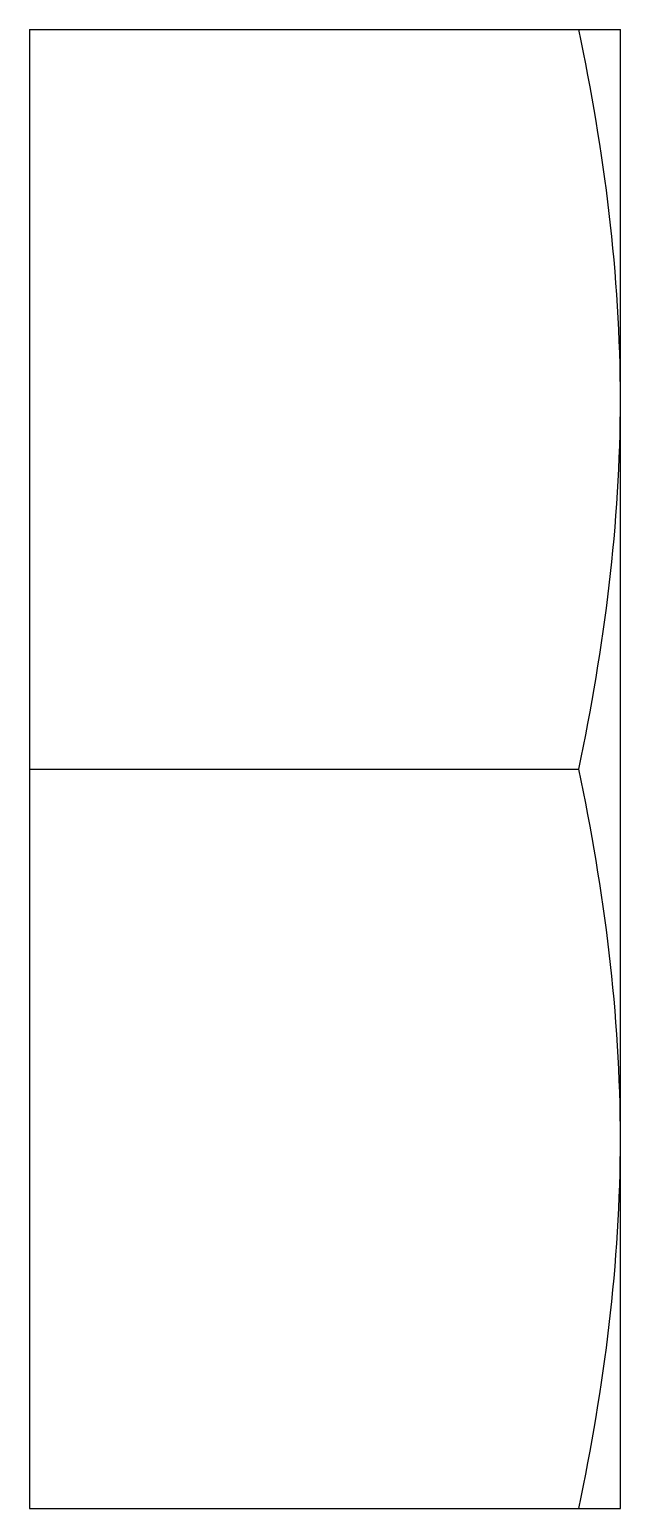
# Model space of a CAD drawing. Extents: x 1247970 to 1725648, y 860327 to 1277876.
# Drawn here: x 1318622.4 to 1318654.9, y 1201357.6 to 1201439.1 of the extents above; entities that cross this region are included whole.
import ezdxf

# ---------------------------------------------------------------- set-up
doc = ezdxf.new("R2010")
doc.units = 0
doc.header["$LTSCALE"] = 1000
doc.header["$MEASUREMENT"] = 0
doc.layers.get('0').update_dxf_attribs({"color": 254})
doc.layers.add('TK', color=4, linetype='Continuous')

# ---------------------------------------------------------------- blocks, each defined once
blk = doc.blocks.new('A$C7BF01818')
at = {"linetype": 'Continuous'}
for p, q in [((-2041.343, 7949.574), (-2041.343, 7868.129)), ((-2041.343, 7949.574), (-2008.765, 7949.574)), ((-2008.765, 7868.129), (-2008.765, 7949.574)), ((-2041.343, 7908.851), (-2011.058, 7908.851)), ((-2041.343, 7868.129), (-2008.765, 7868.129))]:
    blk.add_line(p, q, dxfattribs=at)
for points in [[(-2008.765, 7929.213), (-2008.765, 7936.043), (-2009.653, 7942.89), (-2011.058, 7949.574)], [(-2011.058, 7908.851), (-2009.653, 7915.535), (-2008.765, 7922.383), (-2008.765, 7929.213)], [(-2008.765, 7888.49), (-2008.765, 7895.32), (-2009.653, 7902.167), (-2011.058, 7908.851)], [(-2011.058, 7868.129), (-2009.653, 7874.813), (-2008.765, 7881.66), (-2008.765, 7888.49)]]:
    blk.add_open_spline(points, degree=3, dxfattribs=at)

msp = doc.modelspace()

# ---------------------------------------------------------------- block references
at = {"layer": 'TK'}
msp.add_blockref('A$C7BF01818', (1320663.701, 1193489.485), dxfattribs=at)

doc.saveas('drawing.dxf')
